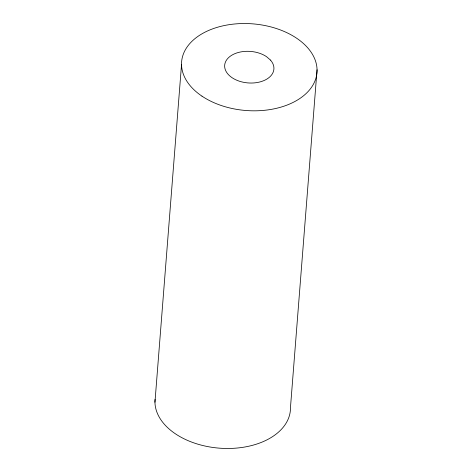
<?xml version="1.0" encoding="UTF-8"?>
<svg xmlns="http://www.w3.org/2000/svg" width="472" height="472" viewBox="0 0 472 472"><rect width="100%" height="100%" fill="white"/><g stroke="black" fill="none" stroke-linecap="round" stroke-linejoin="round"><path stroke-width="0.71" d="M154.952 402.232L181.525 64.576M317.048 69.767L290.475 407.424A67.891 43.459 4.5 0 1 221.35 448.294A67.891 43.459 4.5 0 1 155.04 399.401M270.474 60.068L266.491 56.634A24.686 15.8 4.5 0 0 226.029 60.864A24.686 15.8 4.5 0 0 251.741 83.037A24.686 15.8 4.5 0 0 270.474 60.068M201.969 96.146A67.891 43.459 4.5 0 0 314.96 80.96A67.891 43.459 4.5 0 0 230.932 24.414A67.891 43.459 4.5 0 0 201.969 96.146"/></g></svg>
